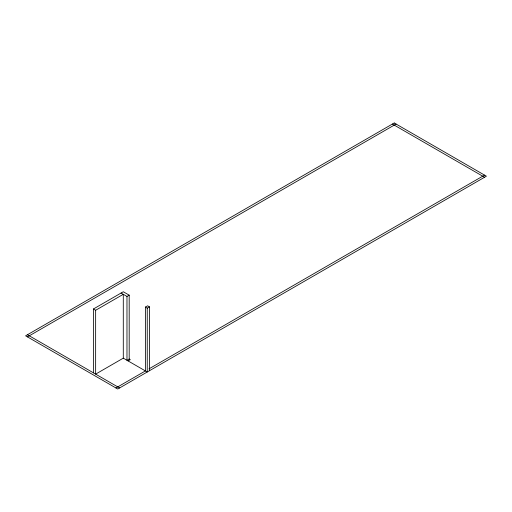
<?xml version="1.0" encoding="UTF-8"?>
<svg xmlns="http://www.w3.org/2000/svg" width="512" height="512" viewBox="0 0 512 512"><rect width="100%" height="100%" fill="white"/><g stroke="black" fill="none" stroke-linecap="round" stroke-linejoin="round"><path stroke-width="0.77" d="M27.443 336.877L396.083 124.045M93.427 372.845L93.427 308.992L123.29 291.757L129.19 295.162L129.19 359.008L126.976 360.288L126.976 296.435L121.075 293.03M95.642 310.272L123.29 294.31L123.29 358.157L95.642 374.125L95.642 310.272L93.427 308.992M126.976 296.435L129.19 295.162M115.917 387.955L145.408 370.931L145.408 307.078L147.622 305.805L149.466 306.867L149.466 370.714M145.408 307.078L147.251 308.141L149.466 306.867M128.083 360.928L130.291 359.648L129.19 359.008M149.005 368.851L484.557 175.123M392.397 124.045L484.557 177.254M123.29 358.157L147.251 371.994L147.251 308.141M27.443 334.746L119.603 387.955M394.24 122.982L25.6 335.814L117.76 389.018L486.4 176.186L394.24 122.982"/></g></svg>
